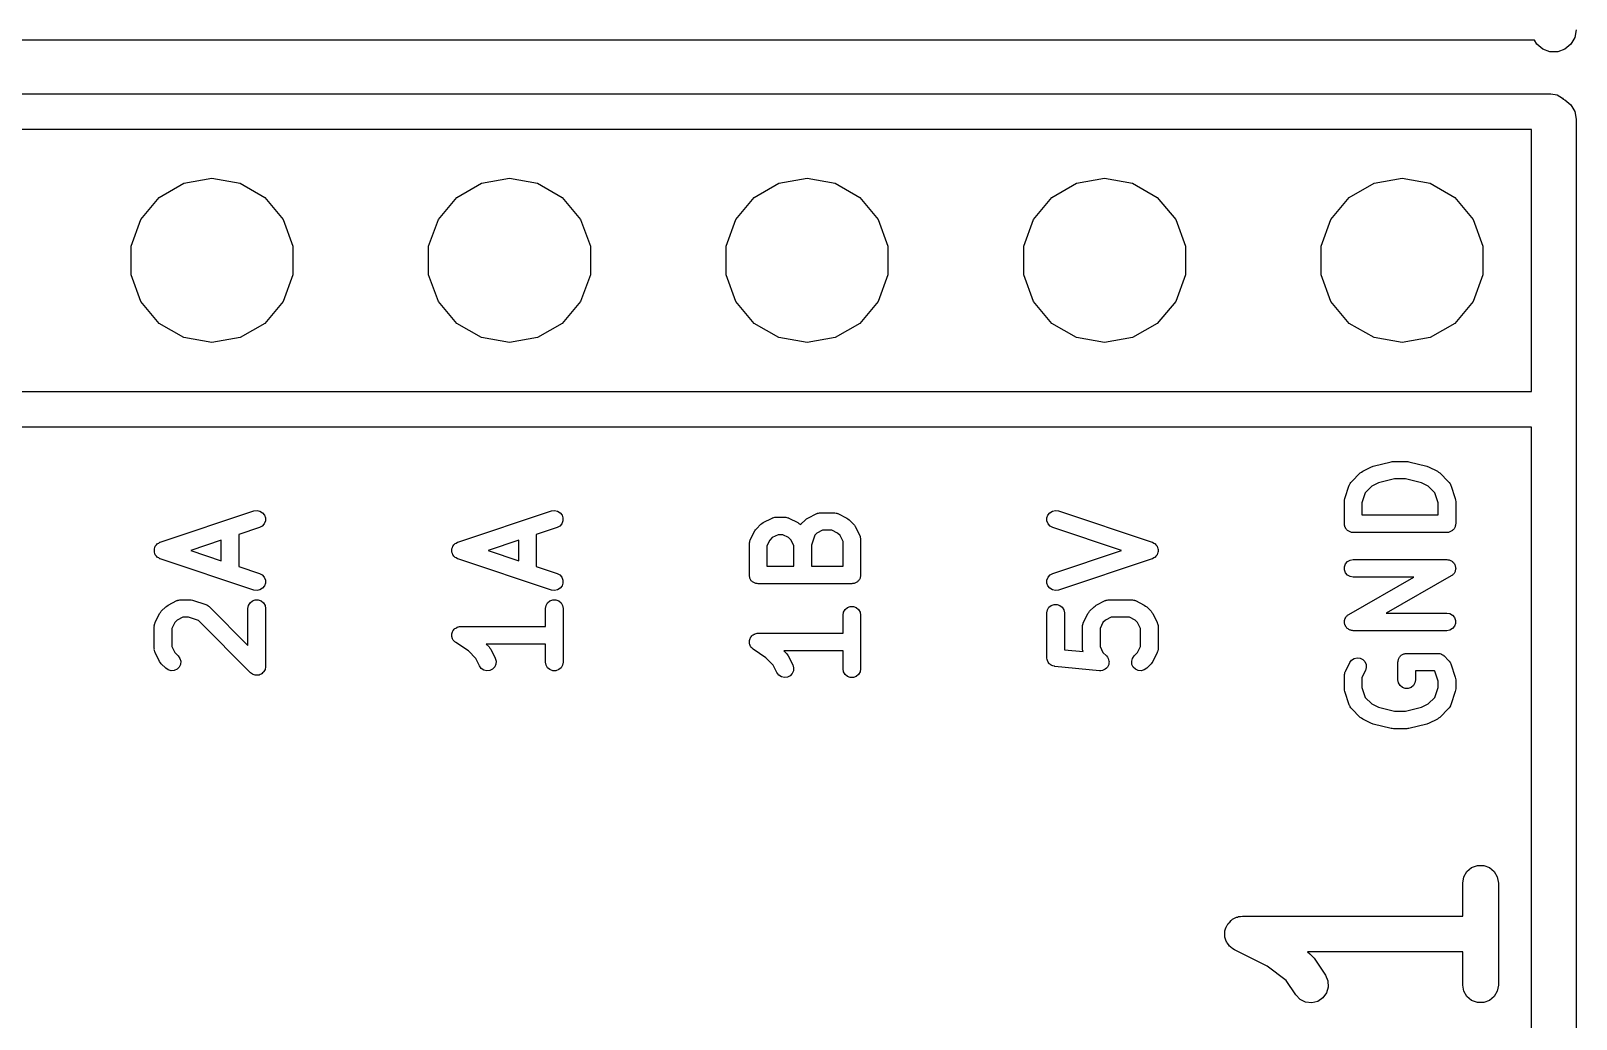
# Model space of a CAD drawing. Extents: x 10 to 287, y -200 to -10.
# Drawn here: x 94.31 to 107.5, y -116.78 to -108.34 of the extents above; entities that cross this region are included whole.
import ezdxf

# ---------------------------------------------------------------- set-up
doc = ezdxf.new("R2010")
doc.units = 0
doc.header["$MEASUREMENT"] = 0
doc.layers.add('BLACK', color=7, linetype='CONTINUOUS')

msp = doc.modelspace()

# ---------------------------------------------------------------- linework, layer by layer
at = {"layer": 'Black'}
for p, q in [((107.15, -108.42), (87.1603, -108.42)), ((107.169, -108.453), (107.15, -108.42)), ((107.494, -108.396), (107.461, -108.453)), ((107.505, -108.331), (107.494, -108.396)), ((107.22, -108.496), (107.169, -108.453)), ((107.282, -108.519), (107.22, -108.496)), ((107.348, -108.519), (107.282, -108.519)), ((107.41, -108.496), (107.348, -108.519)), ((107.461, -108.453), (107.41, -108.496)), ((86.9696, -108.877), (107.29, -108.877)), ((107.29, -108.877), (107.342, -108.886)), ((107.342, -108.886), (107.388, -108.913)), ((107.388, -108.913), (107.396, -108.923)), ((107.396, -108.923), (107.41, -108.928)), ((107.41, -108.928), (107.461, -108.971)), ((107.461, -108.971), (107.494, -109.028)), ((107.494, -109.028), (107.505, -109.093)), ((107.124, -109.182), (87.1855, -109.182)), ((107.124, -111.417), (107.124, -109.182)), ((107.505, -109.093), (107.505, -124.333)), ((95.6198, -109.641), (95.8596, -109.598)), ((95.8596, -109.598), (96.0994, -109.641)), ((98.1598, -109.641), (98.3996, -109.598)), ((98.3996, -109.598), (98.6394, -109.641)), ((100.7, -109.641), (100.94, -109.598)), ((100.94, -109.598), (101.179, -109.641)), ((103.24, -109.641), (103.48, -109.598)), ((103.48, -109.598), (103.719, -109.641)), ((105.78, -109.641), (106.02, -109.598)), ((106.02, -109.598), (106.259, -109.641)), ((95.4089, -109.762), (95.6198, -109.641)), ((96.0994, -109.641), (96.3103, -109.762)), ((97.9489, -109.762), (98.1598, -109.641)), ((98.6394, -109.641), (98.8503, -109.762)), ((100.489, -109.762), (100.7, -109.641)), ((101.179, -109.641), (101.39, -109.762)), ((103.029, -109.762), (103.24, -109.641)), ((103.719, -109.641), (103.93, -109.762)), ((105.569, -109.762), (105.78, -109.641)), ((106.259, -109.641), (106.47, -109.762)), ((95.2524, -109.949), (95.4089, -109.762)), ((96.3103, -109.762), (96.4668, -109.949)), ((97.7924, -109.949), (97.9489, -109.762)), ((98.8503, -109.762), (99.0068, -109.949)), ((100.332, -109.949), (100.489, -109.762)), ((101.39, -109.762), (101.547, -109.949)), ((102.872, -109.949), (103.029, -109.762)), ((103.93, -109.762), (104.087, -109.949)), ((105.412, -109.949), (105.569, -109.762)), ((106.47, -109.762), (106.627, -109.949)), ((95.1691, -110.178), (95.2524, -109.949)), ((96.4668, -109.949), (96.5501, -110.178)), ((97.7091, -110.178), (97.7924, -109.949)), ((99.0068, -109.949), (99.0901, -110.178)), ((100.249, -110.178), (100.332, -109.949)), ((101.547, -109.949), (101.63, -110.178)), ((102.789, -110.178), (102.872, -109.949)), ((104.087, -109.949), (104.17, -110.178)), ((105.329, -110.178), (105.412, -109.949)), ((106.627, -109.949), (106.71, -110.178)), ((95.1691, -110.421), (95.1691, -110.178)), ((96.5501, -110.178), (96.5501, -110.421)), ((97.7091, -110.421), (97.7091, -110.178)), ((99.0901, -110.178), (99.0901, -110.421)), ((100.249, -110.421), (100.249, -110.178)), ((101.63, -110.178), (101.63, -110.421)), ((102.789, -110.421), (102.789, -110.178)), ((104.17, -110.178), (104.17, -110.421)), ((105.329, -110.421), (105.329, -110.178)), ((106.71, -110.178), (106.71, -110.421)), ((95.2524, -110.65), (95.1691, -110.421)), ((96.5501, -110.421), (96.4668, -110.65)), ((97.7924, -110.65), (97.7091, -110.421)), ((99.0901, -110.421), (99.0068, -110.65)), ((100.332, -110.65), (100.249, -110.421)), ((101.63, -110.421), (101.547, -110.65)), ((102.872, -110.65), (102.789, -110.421)), ((104.17, -110.421), (104.087, -110.65)), ((105.412, -110.65), (105.329, -110.421)), ((106.71, -110.421), (106.627, -110.65)), ((95.4089, -110.837), (95.2524, -110.65)), ((96.4668, -110.65), (96.3103, -110.837)), ((97.9489, -110.837), (97.7924, -110.65)), ((99.0068, -110.65), (98.8503, -110.837)), ((100.489, -110.837), (100.332, -110.65)), ((101.547, -110.65), (101.39, -110.837)), ((103.029, -110.837), (102.872, -110.65)), ((104.087, -110.65), (103.93, -110.837)), ((105.569, -110.837), (105.412, -110.65)), ((106.627, -110.65), (106.47, -110.837)), ((95.6198, -110.958), (95.4089, -110.837)), ((96.3103, -110.837), (96.0994, -110.958)), ((98.1598, -110.958), (97.9489, -110.837)), ((98.8503, -110.837), (98.6394, -110.958)), ((100.7, -110.958), (100.489, -110.837)), ((101.39, -110.837), (101.179, -110.958)), ((103.24, -110.958), (103.029, -110.837)), ((103.93, -110.837), (103.719, -110.958)), ((105.78, -110.958), (105.569, -110.837)), ((106.47, -110.837), (106.259, -110.958)), ((95.8596, -111.001), (95.6198, -110.958)), ((96.0994, -110.958), (95.8596, -111.001)), ((98.3996, -111.001), (98.1598, -110.958)), ((98.6394, -110.958), (98.3996, -111.001)), ((100.94, -111.001), (100.7, -110.958)), ((101.179, -110.958), (100.94, -111.001)), ((103.48, -111.001), (103.24, -110.958)), ((103.719, -110.958), (103.48, -111.001)), ((106.02, -111.001), (105.78, -110.958)), ((106.259, -110.958), (106.02, -111.001)), ((87.1855, -111.417), (107.124, -111.417)), ((107.124, -111.722), (87.1855, -111.722)), ((107.124, -121.577), (107.124, -111.722)), ((105.587, -112.19), (105.663, -112.113)), ((105.663, -112.113), (105.673, -112.107)), ((105.673, -112.107), (105.683, -112.099)), ((105.683, -112.099), (105.759, -112.061)), ((105.759, -112.061), (105.767, -112.059)), ((105.767, -112.059), (105.774, -112.056)), ((105.774, -112.056), (105.927, -112.018)), ((105.927, -112.018), (105.936, -112.017)), ((105.936, -112.017), (105.945, -112.015)), ((105.945, -112.015), (106.059, -112.015)), ((106.059, -112.015), (106.068, -112.017)), ((106.068, -112.017), (106.077, -112.018)), ((106.077, -112.018), (106.23, -112.056)), ((106.23, -112.056), (106.237, -112.059)), ((106.237, -112.059), (106.245, -112.061)), ((106.245, -112.061), (106.321, -112.099)), ((106.321, -112.099), (106.331, -112.107)), ((106.331, -112.107), (106.341, -112.113)), ((106.341, -112.113), (106.417, -112.19)), ((105.531, -112.333), (105.569, -112.219)), ((105.569, -112.219), (105.571, -112.215)), ((105.571, -112.215), (105.572, -112.211)), ((105.572, -112.211), (105.577, -112.204)), ((105.577, -112.204), (105.581, -112.196)), ((105.581, -112.196), (105.584, -112.193)), ((105.584, -112.193), (105.587, -112.19)), ((105.761, -112.228), (105.705, -112.283)), ((105.819, -112.199), (105.761, -112.228)), ((105.954, -112.165), (105.819, -112.199)), ((106.05, -112.165), (105.954, -112.165)), ((106.185, -112.199), (106.05, -112.165)), ((106.243, -112.228), (106.185, -112.199)), ((106.298, -112.283), (106.243, -112.228)), ((106.417, -112.19), (106.419, -112.193)), ((106.419, -112.193), (106.423, -112.196)), ((106.423, -112.196), (106.427, -112.204)), ((106.427, -112.204), (106.432, -112.211)), ((106.432, -112.211), (106.433, -112.215)), ((106.433, -112.215), (106.435, -112.219)), ((106.435, -112.219), (106.473, -112.333)), ((105.527, -112.357), (105.529, -112.345)), ((105.527, -112.547), (105.527, -112.357)), ((105.529, -112.345), (105.531, -112.333)), ((105.705, -112.283), (105.677, -112.369)), ((105.677, -112.369), (105.677, -112.472)), ((106.327, -112.369), (106.298, -112.283)), ((106.327, -112.472), (106.327, -112.369)), ((106.473, -112.333), (106.475, -112.345)), ((106.475, -112.345), (106.477, -112.357)), ((106.477, -112.357), (106.477, -112.547)), ((95.4182, -112.705), (96.2183, -112.438)), ((96.2183, -112.438), (96.244, -112.434)), ((96.244, -112.434), (96.2695, -112.44)), ((96.2695, -112.44), (96.2917, -112.453)), ((96.2917, -112.453), (96.3078, -112.474)), ((96.3078, -112.474), (96.3161, -112.498)), ((96.3161, -112.498), (96.3154, -112.524)), ((97.9582, -112.705), (98.7583, -112.438)), ((98.7583, -112.438), (98.784, -112.434)), ((98.784, -112.434), (98.8095, -112.44)), ((98.8095, -112.44), (98.8317, -112.453)), ((98.8317, -112.453), (98.8478, -112.474)), ((98.8478, -112.474), (98.8561, -112.498)), ((98.8561, -112.498), (98.8554, -112.524)), ((100.565, -112.538), (100.641, -112.499)), ((100.641, -112.499), (100.645, -112.498)), ((100.645, -112.498), (100.649, -112.496)), ((100.649, -112.496), (100.657, -112.495)), ((100.657, -112.495), (100.666, -112.492)), ((100.666, -112.492), (100.67, -112.492)), ((100.67, -112.492), (100.674, -112.492)), ((100.674, -112.492), (100.75, -112.492)), ((100.75, -112.492), (100.755, -112.492)), ((100.755, -112.492), (100.759, -112.492)), ((100.759, -112.492), (100.767, -112.495)), ((100.767, -112.495), (100.776, -112.496)), ((100.776, -112.496), (100.78, -112.498)), ((100.78, -112.498), (100.784, -112.499)), ((100.784, -112.499), (100.86, -112.538)), ((100.888, -112.552), (100.926, -112.513)), ((100.926, -112.513), (100.936, -112.507)), ((100.936, -112.507), (100.946, -112.499)), ((100.946, -112.499), (101.022, -112.461)), ((101.022, -112.461), (101.026, -112.46)), ((101.026, -112.46), (101.03, -112.458)), ((101.03, -112.458), (101.038, -112.456)), ((101.038, -112.456), (101.047, -112.454)), ((101.047, -112.454), (101.051, -112.454)), ((101.051, -112.454), (101.055, -112.453)), ((101.055, -112.453), (101.17, -112.453)), ((101.17, -112.453), (101.174, -112.454)), ((101.174, -112.454), (101.178, -112.454)), ((101.178, -112.454), (101.187, -112.456)), ((101.187, -112.456), (101.195, -112.458)), ((101.195, -112.458), (101.199, -112.46)), ((101.199, -112.46), (101.203, -112.461)), ((101.203, -112.461), (101.279, -112.499)), ((101.279, -112.499), (101.289, -112.507)), ((101.289, -112.507), (101.299, -112.513)), ((101.299, -112.513), (101.337, -112.552)), ((102.988, -112.498), (102.996, -112.474)), ((102.988, -112.524), (102.988, -112.498)), ((102.996, -112.474), (103.012, -112.453)), ((103.012, -112.453), (103.034, -112.44)), ((103.034, -112.44), (103.06, -112.434)), ((103.06, -112.434), (103.086, -112.438)), ((103.086, -112.438), (103.886, -112.705)), ((105.677, -112.472), (106.327, -112.472)), ((96.2656, -112.58), (96.0883, -112.64)), ((96.0883, -112.64), (96.0883, -112.912)), ((96.2885, -112.568), (96.2656, -112.58)), ((96.3058, -112.549), (96.2885, -112.568)), ((96.3154, -112.524), (96.3058, -112.549)), ((98.8056, -112.58), (98.6283, -112.64)), ((98.6283, -112.64), (98.6283, -112.912)), ((98.8285, -112.568), (98.8056, -112.58)), ((98.8458, -112.549), (98.8285, -112.568)), ((98.8554, -112.524), (98.8458, -112.549)), ((100.455, -112.685), (100.493, -112.609)), ((100.493, -112.609), (100.5, -112.6)), ((100.5, -112.6), (100.507, -112.59)), ((100.507, -112.59), (100.545, -112.552)), ((100.545, -112.552), (100.555, -112.545)), ((100.555, -112.545), (100.565, -112.538)), ((100.692, -112.641), (100.642, -112.666)), ((100.733, -112.641), (100.692, -112.641)), ((100.782, -112.666), (100.733, -112.641)), ((100.86, -112.538), (100.87, -112.545)), ((100.87, -112.545), (100.88, -112.552)), ((100.88, -112.552), (100.884, -112.556)), ((100.884, -112.556), (100.885, -112.555)), ((100.885, -112.555), (100.888, -112.552)), ((101.006, -112.645), (100.978, -112.731)), ((101.023, -112.628), (101.006, -112.645)), ((101.073, -112.603), (101.023, -112.628)), ((101.152, -112.603), (101.073, -112.603)), ((101.201, -112.628), (101.152, -112.603)), ((101.222, -112.649), (101.201, -112.628)), ((101.247, -112.698), (101.222, -112.649)), ((101.337, -112.552), (101.344, -112.561)), ((101.344, -112.561), (101.351, -112.571)), ((101.351, -112.571), (101.389, -112.647)), ((101.389, -112.647), (101.39, -112.651)), ((101.39, -112.651), (101.392, -112.655)), ((102.998, -112.549), (102.988, -112.524)), ((103.015, -112.568), (102.998, -112.549)), ((103.038, -112.58), (103.015, -112.568)), ((103.625, -112.776), (103.038, -112.58)), ((105.528, -112.554), (105.527, -112.547)), ((105.528, -112.56), (105.528, -112.554)), ((105.53, -112.567), (105.528, -112.56)), ((105.531, -112.573), (105.53, -112.567)), ((105.535, -112.579), (105.531, -112.573)), ((105.537, -112.585), (105.535, -112.579)), ((105.541, -112.59), (105.537, -112.585)), ((105.544, -112.596), (105.541, -112.59)), ((105.549, -112.6), (105.544, -112.596)), ((105.554, -112.605), (105.549, -112.6)), ((105.559, -112.608), (105.554, -112.605)), ((105.564, -112.612), (105.559, -112.608)), ((105.571, -112.615), (105.564, -112.612)), ((105.576, -112.618), (105.571, -112.615)), ((105.583, -112.619), (105.576, -112.618)), ((105.589, -112.621), (105.583, -112.619)), ((105.595, -112.621), (105.589, -112.621)), ((105.602, -112.622), (105.595, -112.621)), ((106.402, -112.622), (105.602, -112.622)), ((106.408, -112.621), (106.402, -112.622)), ((106.415, -112.621), (106.408, -112.621)), ((106.421, -112.619), (106.415, -112.621)), ((106.428, -112.618), (106.421, -112.619)), ((106.433, -112.615), (106.428, -112.618)), ((106.439, -112.612), (106.433, -112.615)), ((106.444, -112.608), (106.439, -112.612)), ((106.45, -112.605), (106.444, -112.608)), ((106.454, -112.6), (106.45, -112.605)), ((106.459, -112.596), (106.454, -112.6)), ((106.463, -112.59), (106.459, -112.596)), ((106.467, -112.585), (106.463, -112.59)), ((106.469, -112.579), (106.467, -112.585)), ((106.472, -112.573), (106.469, -112.579)), ((106.473, -112.567), (106.472, -112.573)), ((106.476, -112.56), (106.473, -112.567)), ((106.477, -112.547), (106.476, -112.554)), ((106.476, -112.554), (106.476, -112.56)), ((95.3677, -112.765), (95.3684, -112.763)), ((95.368, -112.776), (95.3677, -112.765)), ((95.3677, -112.787), (95.368, -112.776)), ((95.3684, -112.761), (95.3725, -112.751)), ((95.3684, -112.763), (95.3684, -112.761)), ((95.3725, -112.751), (95.376, -112.74)), ((95.376, -112.74), (95.3772, -112.739)), ((95.3772, -112.739), (95.378, -112.737)), ((95.378, -112.737), (95.3853, -112.729)), ((95.3853, -112.729), (95.3921, -112.72)), ((95.3921, -112.72), (95.3939, -112.719)), ((95.3939, -112.719), (95.3953, -112.717)), ((95.3953, -112.717), (95.4049, -112.712)), ((95.4049, -112.712), (95.4143, -112.706)), ((95.4143, -112.706), (95.4163, -112.706)), ((95.4163, -112.706), (95.4182, -112.705)), ((95.9384, -112.689), (95.6788, -112.776)), ((95.6788, -112.776), (95.9384, -112.863)), ((95.9384, -112.863), (95.9384, -112.689)), ((97.9077, -112.765), (97.9084, -112.763)), ((97.908, -112.776), (97.9077, -112.765)), ((97.9077, -112.787), (97.908, -112.776)), ((97.9084, -112.761), (97.9125, -112.751)), ((97.9084, -112.763), (97.9084, -112.761)), ((97.9125, -112.751), (97.916, -112.74)), ((97.916, -112.74), (97.9172, -112.739)), ((97.9172, -112.739), (97.918, -112.737)), ((97.918, -112.737), (97.9253, -112.729)), ((97.9253, -112.729), (97.9321, -112.72)), ((97.9321, -112.72), (97.9339, -112.719)), ((97.9339, -112.719), (97.9353, -112.717)), ((97.9353, -112.717), (97.9449, -112.712)), ((97.9449, -112.712), (97.9543, -112.706)), ((97.9543, -112.706), (97.9563, -112.706)), ((97.9563, -112.706), (97.9582, -112.705)), ((98.4784, -112.689), (98.2188, -112.776)), ((98.2188, -112.776), (98.4784, -112.863)), ((98.4784, -112.863), (98.4784, -112.689)), ((100.447, -112.71), (100.45, -112.702)), ((100.448, -112.715), (100.447, -112.71)), ((100.447, -112.719), (100.448, -112.715)), ((100.447, -112.986), (100.447, -112.719)), ((100.45, -112.702), (100.451, -112.693)), ((100.451, -112.693), (100.454, -112.689)), ((100.454, -112.689), (100.455, -112.685)), ((100.622, -112.687), (100.597, -112.737)), ((100.597, -112.737), (100.597, -112.911)), ((100.642, -112.666), (100.622, -112.687)), ((100.803, -112.687), (100.782, -112.666)), ((100.828, -112.737), (100.803, -112.687)), ((100.828, -112.911), (100.828, -112.737)), ((100.978, -112.731), (100.978, -112.911)), ((101.247, -112.911), (101.247, -112.698)), ((101.392, -112.655), (101.394, -112.664)), ((101.394, -112.664), (101.396, -112.672)), ((101.396, -112.672), (101.396, -112.676)), ((101.396, -112.676), (101.397, -112.681)), ((101.397, -112.681), (101.397, -112.986)), ((103.038, -112.972), (103.625, -112.776)), ((103.886, -112.705), (103.887, -112.706)), ((103.887, -112.706), (103.889, -112.706)), ((103.889, -112.706), (103.899, -112.712)), ((103.899, -112.712), (103.909, -112.717)), ((103.909, -112.717), (103.91, -112.719)), ((103.91, -112.719), (103.912, -112.72)), ((103.912, -112.72), (103.918, -112.729)), ((103.918, -112.729), (103.926, -112.737)), ((103.926, -112.737), (103.927, -112.739)), ((103.927, -112.739), (103.928, -112.74)), ((103.928, -112.74), (103.931, -112.751)), ((103.931, -112.751), (103.935, -112.761)), ((103.935, -112.761), (103.935, -112.763)), ((103.935, -112.763), (103.936, -112.765)), ((103.936, -112.765), (103.936, -112.776)), ((103.936, -112.776), (103.936, -112.787)), ((95.3684, -112.789), (95.3677, -112.787)), ((95.3684, -112.791), (95.3684, -112.789)), ((95.3725, -112.801), (95.3684, -112.791)), ((95.376, -112.812), (95.3725, -112.801)), ((95.3772, -112.813), (95.376, -112.812)), ((95.378, -112.815), (95.3772, -112.813)), ((95.3853, -112.823), (95.378, -112.815)), ((95.3921, -112.832), (95.3853, -112.823)), ((95.3939, -112.833), (95.3921, -112.832)), ((95.3953, -112.835), (95.3939, -112.833)), ((95.4049, -112.84), (95.3953, -112.835)), ((95.4143, -112.846), (95.4049, -112.84)), ((95.4163, -112.846), (95.4143, -112.846)), ((95.4182, -112.847), (95.4163, -112.846)), ((96.2183, -113.114), (95.4182, -112.847)), ((96.0883, -112.912), (96.2656, -112.972)), ((97.9084, -112.789), (97.9077, -112.787)), ((97.9084, -112.791), (97.9084, -112.789)), ((97.9125, -112.801), (97.9084, -112.791)), ((97.916, -112.812), (97.9125, -112.801)), ((97.9172, -112.813), (97.916, -112.812)), ((97.918, -112.815), (97.9172, -112.813)), ((97.9253, -112.823), (97.918, -112.815)), ((97.9321, -112.832), (97.9253, -112.823)), ((97.9339, -112.833), (97.9321, -112.832)), ((97.9353, -112.835), (97.9339, -112.833)), ((97.9449, -112.84), (97.9353, -112.835)), ((97.9543, -112.846), (97.9449, -112.84)), ((97.9563, -112.846), (97.9543, -112.846)), ((97.9582, -112.847), (97.9563, -112.846)), ((98.7583, -113.114), (97.9582, -112.847)), ((98.6283, -112.912), (98.8056, -112.972)), ((100.597, -112.911), (100.828, -112.911)), ((100.978, -112.911), (101.247, -112.911)), ((103.886, -112.847), (103.086, -113.114)), ((103.887, -112.846), (103.886, -112.847)), ((103.889, -112.846), (103.887, -112.846)), ((103.899, -112.84), (103.889, -112.846)), ((103.909, -112.835), (103.899, -112.84)), ((103.91, -112.833), (103.909, -112.835)), ((103.912, -112.832), (103.91, -112.833)), ((103.918, -112.823), (103.912, -112.832)), ((103.926, -112.815), (103.918, -112.823)), ((103.927, -112.813), (103.926, -112.815)), ((103.928, -112.812), (103.927, -112.813)), ((103.931, -112.801), (103.928, -112.812)), ((103.935, -112.791), (103.931, -112.801)), ((103.936, -112.787), (103.935, -112.789)), ((103.935, -112.789), (103.935, -112.791)), ((105.528, -112.915), (105.537, -112.891)), ((105.528, -112.941), (105.528, -112.915)), ((105.537, -112.891), (105.554, -112.871)), ((105.554, -112.871), (105.576, -112.858)), ((105.576, -112.858), (105.602, -112.853)), ((105.602, -112.853), (106.402, -112.853)), ((106.402, -112.853), (106.409, -112.855)), ((106.409, -112.855), (106.415, -112.855)), ((106.415, -112.855), (106.421, -112.857)), ((106.421, -112.857), (106.428, -112.858)), ((106.428, -112.858), (106.433, -112.861)), ((106.433, -112.861), (106.44, -112.864)), ((106.44, -112.864), (106.445, -112.868)), ((106.445, -112.868), (106.45, -112.871)), ((106.45, -112.871), (106.454, -112.876)), ((106.454, -112.876), (106.46, -112.88)), ((106.46, -112.88), (106.463, -112.886)), ((106.463, -112.886), (106.467, -112.891)), ((106.467, -112.891), (106.469, -112.897)), ((106.469, -112.897), (106.472, -112.903)), ((106.472, -112.903), (106.474, -112.909)), ((106.474, -112.909), (106.476, -112.915)), ((106.476, -112.915), (106.476, -112.922)), ((96.2656, -112.972), (96.2885, -112.984)), ((96.2885, -112.984), (96.3058, -113.003)), ((96.3058, -113.003), (96.3154, -113.028)), ((96.3154, -113.028), (96.3161, -113.054)), ((98.8056, -112.972), (98.8285, -112.984)), ((98.8285, -112.984), (98.8458, -113.003)), ((98.8458, -113.003), (98.8554, -113.028)), ((98.8554, -113.028), (98.8561, -113.054)), ((100.448, -112.992), (100.447, -112.986)), ((100.448, -112.999), (100.448, -112.992)), ((100.45, -113.005), (100.448, -112.999)), ((100.451, -113.011), (100.45, -113.005)), ((100.455, -113.017), (100.451, -113.011)), ((100.457, -113.023), (100.455, -113.017)), ((100.461, -113.028), (100.457, -113.023)), ((100.464, -113.034), (100.461, -113.028)), ((100.469, -113.038), (100.464, -113.034)), ((100.474, -113.043), (100.469, -113.038)), ((100.479, -113.046), (100.474, -113.043)), ((100.484, -113.05), (100.479, -113.046)), ((101.364, -113.046), (101.359, -113.05)), ((101.37, -113.043), (101.364, -113.046)), ((101.374, -113.038), (101.37, -113.043)), ((101.379, -113.034), (101.374, -113.038)), ((101.383, -113.028), (101.379, -113.034)), ((101.387, -113.023), (101.383, -113.028)), ((101.389, -113.017), (101.387, -113.023)), ((101.392, -113.011), (101.389, -113.017)), ((101.393, -113.005), (101.392, -113.011)), ((101.396, -112.999), (101.393, -113.005)), ((101.397, -112.986), (101.396, -112.992)), ((101.396, -112.992), (101.396, -112.999)), ((102.988, -113.028), (102.998, -113.003)), ((102.988, -113.054), (102.988, -113.028)), ((102.998, -113.003), (103.015, -112.984)), ((103.015, -112.984), (103.038, -112.972)), ((105.537, -112.966), (105.528, -112.941)), ((105.554, -112.986), (105.537, -112.966)), ((105.576, -112.999), (105.554, -112.986)), ((105.565, -113.321), (106.12, -113.003)), ((105.602, -113.003), (105.576, -112.999)), ((106.12, -113.003), (105.602, -113.003)), ((106.439, -112.993), (105.884, -113.311)), ((106.444, -112.989), (106.439, -112.993)), ((106.45, -112.986), (106.444, -112.989)), ((106.454, -112.981), (106.45, -112.986)), ((106.459, -112.977), (106.454, -112.981)), ((106.463, -112.971), (106.459, -112.977)), ((106.467, -112.966), (106.463, -112.971)), ((106.469, -112.96), (106.467, -112.966)), ((106.472, -112.954), (106.469, -112.96)), ((106.473, -112.948), (106.472, -112.954)), ((106.476, -112.941), (106.473, -112.948)), ((106.476, -112.922), (106.477, -112.929)), ((106.477, -112.929), (106.476, -112.935)), ((106.476, -112.935), (106.476, -112.941)), ((96.244, -113.118), (96.2183, -113.114)), ((96.2695, -113.112), (96.244, -113.118)), ((96.2917, -113.099), (96.2695, -113.112)), ((96.3078, -113.078), (96.2917, -113.099)), ((96.3161, -113.054), (96.3078, -113.078)), ((98.784, -113.118), (98.7583, -113.114)), ((98.8095, -113.112), (98.784, -113.118)), ((98.8317, -113.099), (98.8095, -113.112)), ((98.8478, -113.078), (98.8317, -113.099)), ((98.8561, -113.054), (98.8478, -113.078)), ((100.491, -113.053), (100.484, -113.05)), ((100.496, -113.056), (100.491, -113.053)), ((100.503, -113.057), (100.496, -113.056)), ((100.509, -113.059), (100.503, -113.057)), ((100.515, -113.059), (100.509, -113.059)), ((100.522, -113.06), (100.515, -113.059)), ((101.322, -113.06), (100.522, -113.06)), ((101.328, -113.059), (101.322, -113.06)), ((101.335, -113.059), (101.328, -113.059)), ((101.341, -113.057), (101.335, -113.059)), ((101.348, -113.056), (101.341, -113.057)), ((101.353, -113.053), (101.348, -113.056)), ((101.359, -113.05), (101.353, -113.053)), ((102.996, -113.078), (102.988, -113.054)), ((103.012, -113.099), (102.996, -113.078)), ((103.034, -113.112), (103.012, -113.099)), ((103.06, -113.118), (103.034, -113.112)), ((103.086, -113.114), (103.06, -113.118)), ((95.4129, -113.314), (95.4201, -113.304)), ((95.4201, -113.304), (95.427, -113.295)), ((95.427, -113.295), (95.4651, -113.256)), ((95.4651, -113.256), (95.4749, -113.25)), ((95.4749, -113.25), (95.4845, -113.242)), ((95.4845, -113.242), (95.5607, -113.204)), ((95.5607, -113.204), (95.5649, -113.203)), ((95.5649, -113.203), (95.5686, -113.201)), ((95.5686, -113.201), (95.5773, -113.199)), ((95.5773, -113.199), (95.5857, -113.197)), ((95.5857, -113.197), (95.59, -113.197)), ((95.59, -113.197), (95.5943, -113.196)), ((95.5943, -113.196), (95.6705, -113.196)), ((95.6705, -113.196), (95.6823, -113.198)), ((95.6823, -113.198), (95.6941, -113.2)), ((95.6941, -113.2), (95.8084, -113.238)), ((95.8084, -113.238), (95.8122, -113.24)), ((95.8122, -113.24), (95.8164, -113.241)), ((95.8164, -113.241), (95.8236, -113.247)), ((95.8236, -113.247), (95.8313, -113.251)), ((95.8313, -113.251), (95.8342, -113.254)), ((95.8342, -113.254), (95.8377, -113.256)), ((95.8377, -113.256), (96.167, -113.586)), ((96.167, -113.271), (96.1715, -113.246)), ((96.167, -113.586), (96.167, -113.271)), ((96.1715, -113.246), (96.1846, -113.223)), ((96.1846, -113.223), (96.2045, -113.206)), ((96.2045, -113.206), (96.2289, -113.198)), ((96.2289, -113.198), (96.255, -113.198)), ((96.255, -113.198), (96.2794, -113.206)), ((96.2794, -113.206), (96.2993, -113.223)), ((96.2993, -113.223), (96.3124, -113.246)), ((96.3124, -113.246), (96.3169, -113.271)), ((96.3169, -113.271), (96.3169, -113.767)), ((98.707, -113.271), (98.7115, -113.246)), ((98.707, -113.425), (98.707, -113.271)), ((98.7115, -113.246), (98.7245, -113.223)), ((98.7245, -113.223), (98.7445, -113.206)), ((98.7445, -113.206), (98.7689, -113.198)), ((98.7689, -113.198), (98.795, -113.198)), ((98.795, -113.198), (98.8194, -113.206)), ((98.8194, -113.206), (98.8393, -113.223)), ((98.8393, -113.223), (98.8524, -113.246)), ((98.8524, -113.246), (98.8569, -113.271)), ((98.8569, -113.271), (98.8569, -113.728)), ((101.247, -113.328), (101.252, -113.303)), ((101.252, -113.303), (101.265, -113.28)), ((101.265, -113.28), (101.284, -113.264)), ((101.284, -113.264), (101.309, -113.255)), ((101.309, -113.255), (101.335, -113.255)), ((101.335, -113.255), (101.359, -113.264)), ((101.359, -113.264), (101.379, -113.28)), ((101.379, -113.28), (101.392, -113.303)), ((101.392, -113.303), (101.397, -113.328)), ((102.987, -113.309), (102.991, -113.284)), ((102.987, -113.69), (102.987, -113.309)), ((102.991, -113.284), (103.004, -113.261)), ((103.004, -113.261), (103.024, -113.245)), ((103.024, -113.245), (103.049, -113.236)), ((103.049, -113.236), (103.075, -113.236)), ((103.075, -113.236), (103.099, -113.245)), ((103.099, -113.245), (103.119, -113.261)), ((103.119, -113.261), (103.132, -113.284)), ((103.132, -113.284), (103.137, -113.309)), ((103.137, -113.309), (103.137, -113.623)), ((103.338, -113.314), (103.345, -113.304)), ((103.345, -113.304), (103.352, -113.295)), ((103.352, -113.295), (103.39, -113.256)), ((103.39, -113.256), (103.4, -113.25)), ((103.4, -113.25), (103.409, -113.242)), ((103.409, -113.242), (103.486, -113.204)), ((103.486, -113.204), (103.49, -113.203)), ((103.49, -113.203), (103.493, -113.201)), ((103.493, -113.201), (103.502, -113.199)), ((103.502, -113.199), (103.51, -113.197)), ((103.51, -113.197), (103.515, -113.197)), ((103.515, -113.197), (103.519, -113.196)), ((103.519, -113.196), (103.71, -113.196)), ((103.71, -113.196), (103.714, -113.197)), ((103.714, -113.197), (103.718, -113.197)), ((103.718, -113.197), (103.727, -113.199)), ((103.727, -113.199), (103.735, -113.201)), ((103.735, -113.201), (103.739, -113.203)), ((103.739, -113.203), (103.743, -113.204)), ((103.743, -113.204), (103.819, -113.242)), ((103.819, -113.242), (103.829, -113.25)), ((103.829, -113.25), (103.839, -113.256)), ((103.839, -113.256), (103.877, -113.295)), ((103.877, -113.295), (103.884, -113.304)), ((103.884, -113.304), (103.891, -113.314)), ((105.884, -113.311), (106.402, -113.311)), ((106.402, -113.311), (106.428, -113.315)), ((95.3669, -113.424), (95.3677, -113.419)), ((95.3669, -113.614), (95.3669, -113.424)), ((95.3674, -113.415), (95.3699, -113.407)), ((95.3677, -113.419), (95.3674, -113.415)), ((95.3699, -113.407), (95.3714, -113.398)), ((95.3714, -113.398), (95.3736, -113.394)), ((95.3736, -113.394), (95.3748, -113.39)), ((95.3748, -113.39), (95.4129, -113.314)), ((95.5415, -113.392), (95.5168, -113.441)), ((95.5168, -113.441), (95.5168, -113.597)), ((95.5624, -113.371), (95.5415, -113.392)), ((95.6119, -113.346), (95.5624, -113.371)), ((95.6583, -113.346), (95.6119, -113.346)), ((95.7443, -113.375), (95.6583, -113.346)), ((96.189, -113.82), (95.7443, -113.375)), ((97.931, -113.446), (97.9337, -113.442)), ((97.9337, -113.442), (97.9414, -113.438)), ((97.9414, -113.438), (97.9486, -113.433)), ((97.9486, -113.433), (97.9526, -113.432)), ((97.9526, -113.432), (97.9562, -113.429)), ((97.9562, -113.429), (97.965, -113.428)), ((97.965, -113.428), (97.9736, -113.425)), ((97.9736, -113.425), (97.9778, -113.426)), ((97.9778, -113.426), (97.9818, -113.425)), ((97.9818, -113.425), (98.707, -113.425)), ((101.247, -113.482), (101.247, -113.328)), ((101.397, -113.328), (101.397, -113.786)), ((103.292, -113.415), (103.295, -113.407)), ((103.292, -113.419), (103.292, -113.415)), ((103.292, -113.424), (103.292, -113.419)), ((103.292, -113.614), (103.292, -113.424)), ((103.295, -113.407), (103.296, -113.398)), ((103.296, -113.398), (103.298, -113.394)), ((103.298, -113.394), (103.3, -113.39)), ((103.3, -113.39), (103.338, -113.314)), ((103.466, -113.392), (103.442, -113.441)), ((103.442, -113.441), (103.442, -113.597)), ((103.487, -113.371), (103.466, -113.392)), ((103.537, -113.346), (103.487, -113.371)), ((103.692, -113.346), (103.537, -113.346)), ((103.741, -113.371), (103.692, -113.346)), ((103.762, -113.392), (103.741, -113.371)), ((103.787, -113.441), (103.762, -113.392)), ((103.787, -113.597), (103.787, -113.441)), ((103.891, -113.314), (103.929, -113.39)), ((103.929, -113.39), (103.93, -113.394)), ((103.93, -113.394), (103.932, -113.398)), ((103.932, -113.398), (103.934, -113.407)), ((103.934, -113.407), (103.936, -113.415)), ((103.936, -113.415), (103.936, -113.419)), ((103.936, -113.419), (103.937, -113.424)), ((103.937, -113.424), (103.937, -113.614)), ((105.527, -113.385), (105.528, -113.379)), ((105.528, -113.392), (105.527, -113.385)), ((105.528, -113.373), (105.53, -113.366)), ((105.528, -113.379), (105.528, -113.373)), ((105.528, -113.399), (105.528, -113.392)), ((105.53, -113.405), (105.528, -113.399)), ((105.53, -113.366), (105.532, -113.36)), ((105.531, -113.411), (105.53, -113.405)), ((105.535, -113.417), (105.531, -113.411)), ((105.532, -113.36), (105.535, -113.354)), ((105.535, -113.354), (105.537, -113.348)), ((105.537, -113.423), (105.535, -113.417)), ((105.537, -113.348), (105.541, -113.343)), ((105.541, -113.428), (105.537, -113.423)), ((105.541, -113.343), (105.545, -113.337)), ((105.544, -113.434), (105.541, -113.428)), ((105.549, -113.438), (105.544, -113.434)), ((105.545, -113.337), (105.55, -113.333)), ((105.554, -113.443), (105.549, -113.438)), ((105.55, -113.333), (105.554, -113.328)), ((105.554, -113.328), (105.56, -113.325)), ((105.559, -113.446), (105.554, -113.443)), ((105.56, -113.325), (105.565, -113.321)), ((106.428, -113.315), (106.45, -113.328)), ((106.45, -113.443), (106.428, -113.456)), ((106.45, -113.328), (106.467, -113.348)), ((106.467, -113.423), (106.45, -113.443)), ((106.467, -113.348), (106.476, -113.373)), ((106.476, -113.399), (106.467, -113.423)), ((106.476, -113.373), (106.476, -113.399)), ((97.9071, -113.495), (97.9081, -113.491)), ((97.9081, -113.504), (97.9071, -113.495)), ((97.9081, -113.487), (97.9111, -113.478)), ((97.9081, -113.491), (97.9081, -113.487)), ((97.9081, -113.513), (97.9081, -113.504)), ((97.9095, -113.517), (97.9081, -113.513)), ((97.9099, -113.521), (97.9095, -113.517)), ((97.9139, -113.529), (97.9099, -113.521)), ((97.9111, -113.478), (97.9132, -113.47)), ((97.9132, -113.47), (97.9155, -113.466)), ((97.917, -113.537), (97.9139, -113.529)), ((97.9155, -113.466), (97.917, -113.462)), ((97.917, -113.462), (97.9227, -113.456)), ((97.9196, -113.541), (97.917, -113.537)), ((97.9215, -113.544), (97.9196, -113.541)), ((97.9279, -113.55), (97.9215, -113.544)), ((97.9227, -113.456), (97.9277, -113.448)), ((97.9277, -113.448), (97.931, -113.446)), ((97.9337, -113.557), (97.9279, -113.55)), ((97.9373, -113.559), (97.9337, -113.557)), ((97.9403, -113.562), (97.9373, -113.559)), ((98.0484, -113.634), (97.9403, -113.562)), ((98.707, -113.575), (98.2008, -113.575)), ((98.2008, -113.575), (98.2253, -113.599)), ((98.707, -113.728), (98.707, -113.575)), ((100.447, -113.552), (100.448, -113.548)), ((100.448, -113.561), (100.447, -113.552)), ((100.448, -113.544), (100.451, -113.536)), ((100.448, -113.548), (100.448, -113.544)), ((100.448, -113.57), (100.448, -113.561)), ((100.449, -113.574), (100.448, -113.57)), ((100.45, -113.578), (100.449, -113.574)), ((100.451, -113.536), (100.453, -113.527)), ((100.453, -113.527), (100.456, -113.523)), ((100.456, -113.523), (100.457, -113.52)), ((100.457, -113.52), (100.463, -113.513)), ((100.463, -113.513), (100.468, -113.505)), ((100.468, -113.505), (100.471, -113.503)), ((100.471, -113.503), (100.474, -113.5)), ((100.474, -113.5), (100.481, -113.495)), ((100.481, -113.495), (100.489, -113.49)), ((100.489, -113.49), (100.493, -113.489)), ((100.493, -113.489), (100.496, -113.487)), ((100.496, -113.487), (100.505, -113.485)), ((100.505, -113.485), (100.514, -113.483)), ((100.514, -113.483), (100.518, -113.483)), ((100.518, -113.483), (100.522, -113.482)), ((100.522, -113.482), (101.247, -113.482)), ((105.564, -113.45), (105.559, -113.446)), ((105.57, -113.453), (105.564, -113.45)), ((105.576, -113.456), (105.57, -113.453)), ((105.583, -113.457), (105.576, -113.456)), ((105.589, -113.459), (105.583, -113.457)), ((105.595, -113.459), (105.589, -113.459)), ((105.602, -113.461), (105.595, -113.459)), ((106.402, -113.461), (105.602, -113.461)), ((106.428, -113.456), (106.402, -113.461)), ((95.3677, -113.618), (95.3669, -113.614)), ((95.3674, -113.623), (95.3677, -113.618)), ((95.3699, -113.631), (95.3674, -113.623)), ((95.3714, -113.64), (95.3699, -113.631)), ((95.3736, -113.644), (95.3714, -113.64)), ((95.3748, -113.648), (95.3736, -113.644)), ((95.4129, -113.724), (95.3748, -113.648)), ((95.5168, -113.597), (95.5415, -113.646)), ((95.5415, -113.646), (95.571, -113.676)), ((95.571, -113.676), (95.586, -113.697)), ((95.586, -113.697), (95.5927, -113.722)), ((98.1108, -113.697), (98.0484, -113.634)), ((98.1434, -113.762), (98.1108, -113.697)), ((98.2253, -113.599), (98.2322, -113.609)), ((98.2322, -113.609), (98.2394, -113.619)), ((98.2394, -113.619), (98.2775, -113.695)), ((98.2775, -113.695), (98.2849, -113.72)), ((100.454, -113.586), (100.45, -113.578)), ((100.457, -113.595), (100.454, -113.586)), ((100.46, -113.598), (100.457, -113.595)), ((100.461, -113.601), (100.46, -113.598)), ((100.468, -113.608), (100.461, -113.601)), ((100.474, -113.614), (100.468, -113.608)), ((100.477, -113.617), (100.474, -113.614)), ((100.48, -113.619), (100.477, -113.617)), ((100.588, -113.691), (100.48, -113.619)), ((100.651, -113.754), (100.588, -113.691)), ((101.247, -113.632), (100.741, -113.632)), ((100.741, -113.632), (100.765, -113.656)), ((100.765, -113.656), (100.772, -113.666)), ((100.772, -113.666), (100.779, -113.676)), ((100.779, -113.676), (100.817, -113.752)), ((101.247, -113.786), (101.247, -113.632)), ((102.987, -113.693), (102.987, -113.69)), ((102.987, -113.696), (102.987, -113.693)), ((102.99, -113.706), (102.987, -113.696)), ((102.991, -113.716), (102.99, -113.706)), ((103.137, -113.623), (103.296, -113.639)), ((103.292, -113.618), (103.292, -113.614)), ((103.292, -113.623), (103.292, -113.618)), ((103.295, -113.631), (103.292, -113.623)), ((103.296, -113.639), (103.295, -113.631)), ((103.442, -113.597), (103.466, -113.646)), ((103.466, -113.646), (103.496, -113.676)), ((103.496, -113.676), (103.496, -113.676)), ((103.496, -113.676), (103.496, -113.676)), ((103.496, -113.676), (103.504, -113.687)), ((103.504, -113.687), (103.511, -113.697)), ((103.511, -113.697), (103.511, -113.697)), ((103.511, -113.697), (103.511, -113.698)), ((103.511, -113.698), (103.514, -113.71)), ((103.711, -113.722), (103.718, -113.697)), ((103.718, -113.697), (103.733, -113.676)), ((103.733, -113.676), (103.762, -113.646)), ((103.762, -113.646), (103.787, -113.597)), ((103.929, -113.648), (103.891, -113.724)), ((103.93, -113.644), (103.929, -113.648)), ((103.932, -113.64), (103.93, -113.644)), ((103.934, -113.631), (103.932, -113.64)), ((103.936, -113.623), (103.934, -113.631)), ((103.937, -113.614), (103.936, -113.618)), ((103.936, -113.618), (103.936, -113.623)), ((105.588, -113.712), (105.61, -113.698)), ((105.61, -113.698), (105.635, -113.692)), ((105.635, -113.692), (105.661, -113.695)), ((105.661, -113.695), (105.685, -113.706)), ((105.685, -113.706), (105.702, -113.725)), ((105.988, -113.709), (105.989, -113.703)), ((105.989, -113.703), (105.992, -113.697)), ((105.992, -113.697), (105.994, -113.691)), ((105.994, -113.691), (105.998, -113.686)), ((105.998, -113.686), (106.002, -113.68)), ((106.002, -113.68), (106.007, -113.676)), ((106.007, -113.676), (106.011, -113.671)), ((106.011, -113.671), (106.017, -113.668)), ((106.017, -113.668), (106.022, -113.664)), ((106.022, -113.664), (106.028, -113.661)), ((106.028, -113.661), (106.033, -113.658)), ((106.033, -113.658), (106.04, -113.657)), ((106.04, -113.657), (106.046, -113.655)), ((106.046, -113.655), (106.053, -113.655)), ((106.053, -113.655), (106.059, -113.654)), ((106.059, -113.654), (106.326, -113.654)), ((106.326, -113.654), (106.329, -113.654)), ((106.329, -113.654), (106.332, -113.654)), ((106.332, -113.654), (106.342, -113.656)), ((106.342, -113.656), (106.351, -113.658)), ((106.351, -113.658), (106.354, -113.66)), ((106.354, -113.66), (106.357, -113.661)), ((106.357, -113.661), (106.365, -113.666)), ((106.365, -113.666), (106.374, -113.671)), ((106.374, -113.671), (106.376, -113.674)), ((106.376, -113.674), (106.379, -113.676)), ((106.379, -113.676), (106.417, -113.714)), ((95.4201, -113.734), (95.4129, -113.724)), ((95.427, -113.743), (95.4201, -113.734)), ((95.4651, -113.781), (95.427, -113.743)), ((95.4864, -113.796), (95.4651, -113.781)), ((95.5115, -113.803), (95.4864, -113.796)), ((95.5374, -113.801), (95.5115, -113.803)), ((95.561, -113.79), (95.5374, -113.801)), ((95.5794, -113.771), (95.561, -113.79)), ((95.5904, -113.748), (95.5794, -113.771)), ((95.5927, -113.722), (95.5904, -113.748)), ((96.197, -113.825), (96.189, -113.82)), ((96.2045, -113.831), (96.197, -113.825)), ((96.2076, -113.833), (96.2045, -113.831)), ((96.2103, -113.835), (96.2076, -113.833)), ((96.2197, -113.837), (96.2103, -113.835)), ((96.2289, -113.84), (96.2197, -113.837)), ((96.2322, -113.84), (96.2289, -113.84)), ((96.2354, -113.841), (96.2322, -113.84)), ((96.2452, -113.84), (96.2354, -113.841)), ((96.255, -113.84), (96.2452, -113.84)), ((96.2581, -113.839), (96.255, -113.84)), ((96.2613, -113.839), (96.2581, -113.839)), ((96.2702, -113.835), (96.2613, -113.839)), ((96.2794, -113.831), (96.2702, -113.835)), ((96.2819, -113.829), (96.2794, -113.831)), ((96.2849, -113.828), (96.2819, -113.829)), ((96.2918, -113.821), (96.2849, -113.828)), ((96.2993, -113.815), (96.2918, -113.821)), ((96.301, -113.812), (96.2993, -113.815)), ((96.3033, -113.81), (96.301, -113.812)), ((96.3075, -113.801), (96.3033, -113.81)), ((96.3124, -113.792), (96.3075, -113.801)), ((96.3129, -113.789), (96.3124, -113.792)), ((96.3143, -113.786), (96.3129, -113.789)), ((96.3152, -113.776), (96.3143, -113.786)), ((96.3169, -113.767), (96.3152, -113.776)), ((98.1589, -113.783), (98.1434, -113.762)), ((98.1806, -113.797), (98.1589, -113.783)), ((98.206, -113.803), (98.1806, -113.797)), ((98.2318, -113.8), (98.206, -113.803)), ((98.2551, -113.789), (98.2318, -113.8)), ((98.273, -113.77), (98.2551, -113.789)), ((98.2833, -113.746), (98.273, -113.77)), ((98.2849, -113.72), (98.2833, -113.746)), ((98.7115, -113.754), (98.707, -113.728)), ((98.7245, -113.777), (98.7115, -113.754)), ((98.7445, -113.793), (98.7245, -113.777)), ((98.7689, -113.802), (98.7445, -113.793)), ((98.795, -113.802), (98.7689, -113.802)), ((98.8194, -113.793), (98.795, -113.802)), ((98.8393, -113.777), (98.8194, -113.793)), ((98.8524, -113.754), (98.8393, -113.777)), ((98.8569, -113.728), (98.8524, -113.754)), ((100.683, -113.819), (100.651, -113.754)), ((100.699, -113.84), (100.683, -113.819)), ((100.721, -113.854), (100.699, -113.84)), ((100.813, -113.827), (100.795, -113.846)), ((100.823, -113.803), (100.813, -113.827)), ((100.817, -113.752), (100.825, -113.777)), ((100.825, -113.777), (100.823, -113.803)), ((101.252, -113.811), (101.247, -113.786)), ((101.265, -113.834), (101.252, -113.811)), ((101.284, -113.851), (101.265, -113.834)), ((101.379, -113.834), (101.359, -113.851)), ((101.392, -113.811), (101.379, -113.834)), ((101.397, -113.786), (101.392, -113.811)), ((102.993, -113.718), (102.991, -113.716)), ((102.994, -113.721), (102.993, -113.718)), ((102.999, -113.73), (102.994, -113.721)), ((103.004, -113.739), (102.999, -113.73)), ((103.007, -113.74), (103.004, -113.739)), ((103.008, -113.743), (103.007, -113.74)), ((103.017, -113.749), (103.008, -113.743)), ((103.024, -113.755), (103.017, -113.749)), ((103.027, -113.756), (103.024, -113.755)), ((103.029, -113.758), (103.027, -113.756)), ((103.039, -113.761), (103.029, -113.758)), ((103.049, -113.764), (103.039, -113.761)), ((103.052, -113.764), (103.049, -113.764)), ((103.054, -113.765), (103.052, -113.764)), ((103.435, -113.803), (103.054, -113.765)), ((103.436, -113.803), (103.435, -113.803)), ((103.449, -113.802), (103.436, -113.803)), ((103.436, -113.803), (103.436, -113.803)), ((103.461, -113.801), (103.449, -113.802)), ((103.462, -113.801), (103.461, -113.801)), ((103.474, -113.796), (103.462, -113.801)), ((103.462, -113.801), (103.462, -113.801)), ((103.485, -113.79), (103.474, -113.796)), ((103.486, -113.79), (103.485, -113.79)), ((103.485, -113.79), (103.485, -113.79)), ((103.495, -113.781), (103.486, -113.79)), ((103.504, -113.772), (103.495, -113.781)), ((103.51, -113.76), (103.504, -113.771)), ((103.504, -113.771), (103.504, -113.772)), ((103.504, -113.772), (103.504, -113.772)), ((103.515, -113.749), (103.51, -113.76)), ((103.514, -113.71), (103.517, -113.722)), ((103.516, -113.735), (103.515, -113.748)), ((103.515, -113.748), (103.515, -113.748)), ((103.515, -113.748), (103.515, -113.749)), ((103.518, -113.723), (103.516, -113.735)), ((103.517, -113.722), (103.517, -113.722)), ((103.517, -113.722), (103.518, -113.723)), ((103.713, -113.748), (103.711, -113.722)), ((103.724, -113.771), (103.713, -113.748)), ((103.743, -113.79), (103.724, -113.771)), ((103.766, -113.801), (103.743, -113.79)), ((103.792, -113.803), (103.766, -113.801)), ((103.817, -113.796), (103.792, -113.803)), ((103.839, -113.781), (103.817, -113.796)), ((103.877, -113.743), (103.839, -113.781)), ((103.884, -113.734), (103.877, -113.743)), ((103.891, -113.724), (103.884, -113.734)), ((105.527, -113.834), (105.53, -113.826)), ((105.528, -113.839), (105.527, -113.834)), ((105.527, -113.843), (105.528, -113.839)), ((105.53, -113.826), (105.531, -113.817)), ((105.531, -113.817), (105.534, -113.813)), ((105.534, -113.813), (105.535, -113.809)), ((105.535, -113.809), (105.573, -113.733)), ((105.573, -113.733), (105.588, -113.712)), ((105.707, -113.8), (105.677, -113.86)), ((105.702, -113.725), (105.713, -113.749)), ((105.714, -113.775), (105.707, -113.8)), ((105.713, -113.749), (105.714, -113.775)), ((105.984, -113.728), (105.985, -113.722)), ((105.984, -113.881), (105.984, -113.728)), ((105.985, -113.715), (105.988, -113.709)), ((105.985, -113.722), (105.985, -113.715)), ((106.295, -113.803), (106.134, -113.803)), ((106.134, -113.803), (106.134, -113.881)), ((106.298, -113.807), (106.295, -113.803)), ((106.327, -113.893), (106.298, -113.807)), ((106.417, -113.714), (106.419, -113.717)), ((106.419, -113.717), (106.423, -113.72)), ((106.423, -113.72), (106.427, -113.728)), ((106.427, -113.728), (106.432, -113.735)), ((106.432, -113.735), (106.433, -113.739)), ((106.433, -113.739), (106.435, -113.743)), ((106.435, -113.743), (106.473, -113.857)), ((100.746, -113.86), (100.721, -113.854)), ((100.772, -113.857), (100.746, -113.86)), ((100.795, -113.846), (100.772, -113.857)), ((101.309, -113.859), (101.284, -113.851)), ((101.335, -113.859), (101.309, -113.859)), ((101.359, -113.851), (101.335, -113.859)), ((105.527, -113.957), (105.527, -113.843)), ((105.529, -113.969), (105.527, -113.957)), ((105.531, -113.981), (105.529, -113.969)), ((105.677, -113.86), (105.677, -113.945)), ((105.677, -113.945), (105.705, -114.031)), ((105.989, -113.907), (105.984, -113.881)), ((106.002, -113.929), (105.989, -113.907)), ((106.022, -113.946), (106.002, -113.929)), ((106.046, -113.955), (106.022, -113.946)), ((106.072, -113.955), (106.046, -113.955)), ((106.097, -113.946), (106.072, -113.955)), ((106.116, -113.929), (106.097, -113.946)), ((106.129, -113.907), (106.116, -113.929)), ((106.134, -113.881), (106.129, -113.907)), ((106.298, -114.031), (106.327, -113.945)), ((106.327, -113.945), (106.327, -113.893)), ((106.473, -113.857), (106.475, -113.869)), ((106.475, -113.969), (106.473, -113.981)), ((106.475, -113.869), (106.477, -113.881)), ((106.477, -113.957), (106.475, -113.969)), ((106.477, -113.881), (106.477, -113.957)), ((105.569, -114.095), (105.531, -113.981)), ((105.571, -114.099), (105.569, -114.095)), ((105.572, -114.103), (105.571, -114.099)), ((105.577, -114.11), (105.572, -114.103)), ((105.705, -114.031), (105.761, -114.086)), ((105.761, -114.086), (105.819, -114.115)), ((106.185, -114.115), (106.243, -114.086)), ((106.243, -114.086), (106.298, -114.031)), ((106.432, -114.103), (106.427, -114.11)), ((106.433, -114.099), (106.432, -114.103)), ((106.435, -114.095), (106.433, -114.099)), ((106.473, -113.981), (106.435, -114.095)), ((105.581, -114.118), (105.577, -114.11)), ((105.584, -114.121), (105.581, -114.118)), ((105.587, -114.124), (105.584, -114.121)), ((105.663, -114.201), (105.587, -114.124)), ((105.673, -114.207), (105.663, -114.201)), ((105.683, -114.215), (105.673, -114.207)), ((105.759, -114.253), (105.683, -114.215)), ((105.819, -114.115), (105.954, -114.149)), ((105.954, -114.149), (106.05, -114.149)), ((106.05, -114.149), (106.185, -114.115)), ((106.321, -114.215), (106.245, -114.253)), ((106.331, -114.207), (106.321, -114.215)), ((106.341, -114.201), (106.331, -114.207)), ((106.417, -114.124), (106.341, -114.201)), ((106.419, -114.121), (106.417, -114.124)), ((106.423, -114.118), (106.419, -114.121)), ((106.427, -114.11), (106.423, -114.118)), ((105.767, -114.255), (105.759, -114.253)), ((105.774, -114.258), (105.767, -114.255)), ((105.927, -114.296), (105.774, -114.258)), ((105.936, -114.297), (105.927, -114.296)), ((105.945, -114.299), (105.936, -114.297)), ((106.059, -114.299), (105.945, -114.299)), ((106.068, -114.297), (106.059, -114.299)), ((106.077, -114.296), (106.068, -114.297)), ((106.23, -114.258), (106.077, -114.296)), ((106.237, -114.255), (106.23, -114.258)), ((106.245, -114.253), (106.237, -114.255)), ((106.546, -115.563), (106.572, -115.517)), ((106.572, -115.517), (106.613, -115.483)), ((106.613, -115.483), (106.663, -115.465)), ((106.663, -115.465), (106.716, -115.465)), ((106.716, -115.465), (106.765, -115.483)), ((106.765, -115.483), (106.806, -115.517)), ((106.806, -115.517), (106.832, -115.563)), ((106.537, -115.615), (106.546, -115.563)), ((106.537, -115.898), (106.537, -115.615)), ((106.832, -115.563), (106.842, -115.615)), ((106.842, -115.615), (106.842, -116.486)), ((104.535, -115.96), (104.548, -115.948)), ((104.548, -115.948), (104.559, -115.934)), ((104.559, -115.934), (104.567, -115.929)), ((104.567, -115.929), (104.573, -115.923)), ((104.573, -115.923), (104.59, -115.916)), ((104.59, -115.916), (104.605, -115.907)), ((104.605, -115.907), (104.614, -115.906)), ((104.614, -115.906), (104.622, -115.902)), ((104.622, -115.902), (104.64, -115.901)), ((104.64, -115.901), (104.657, -115.898)), ((104.657, -115.898), (106.537, -115.898)), ((104.505, -116.06), (104.507, -116.042)), ((104.507, -116.068), (104.505, -116.06)), ((104.507, -116.024), (104.51, -116.016)), ((104.507, -116.042), (104.507, -116.024)), ((104.507, -116.077), (104.507, -116.068)), ((104.513, -116.094), (104.507, -116.077)), ((104.51, -116.016), (104.511, -116.007)), ((104.511, -116.007), (104.519, -115.991)), ((104.519, -115.991), (104.525, -115.974)), ((104.525, -115.974), (104.531, -115.968)), ((104.531, -115.968), (104.535, -115.96)), ((104.517, -116.111), (104.513, -116.094)), ((104.522, -116.119), (104.517, -116.111)), ((104.525, -116.127), (104.522, -116.119)), ((104.537, -116.14), (104.525, -116.127)), ((104.547, -116.155), (104.537, -116.14)), ((104.554, -116.161), (104.547, -116.155)), ((104.559, -116.167), (104.554, -116.161)), ((104.575, -116.176), (104.559, -116.167)), ((104.589, -116.187), (104.575, -116.176)), ((104.867, -116.326), (104.589, -116.187)), ((106.537, -116.203), (105.211, -116.203)), ((105.211, -116.203), (105.232, -116.219)), ((106.537, -116.486), (106.537, -116.203)), ((105.029, -116.447), (104.867, -116.326)), ((105.232, -116.219), (105.25, -116.238)), ((105.25, -116.238), (105.268, -116.256)), ((105.268, -116.256), (105.365, -116.401)), ((105.111, -116.571), (105.029, -116.447)), ((105.365, -116.401), (105.386, -116.45)), ((105.386, -116.45), (105.389, -116.503)), ((105.148, -116.609), (105.111, -116.571)), ((105.195, -116.632), (105.148, -116.609)), ((105.343, -116.596), (105.299, -116.626)), ((105.374, -116.554), (105.343, -116.596)), ((105.389, -116.503), (105.374, -116.554)), ((106.546, -116.538), (106.537, -116.486)), ((106.572, -116.584), (106.546, -116.538)), ((106.613, -116.618), (106.572, -116.584)), ((106.806, -116.584), (106.765, -116.618)), ((106.832, -116.538), (106.806, -116.584)), ((106.842, -116.486), (106.832, -116.538)), ((105.248, -116.638), (105.195, -116.632)), ((105.299, -116.626), (105.248, -116.638)), ((106.663, -116.636), (106.613, -116.618)), ((106.716, -116.636), (106.663, -116.636)), ((106.765, -116.618), (106.716, -116.636))]:
    msp.add_line(p, q, dxfattribs=at)

doc.saveas('drawing.dxf')
